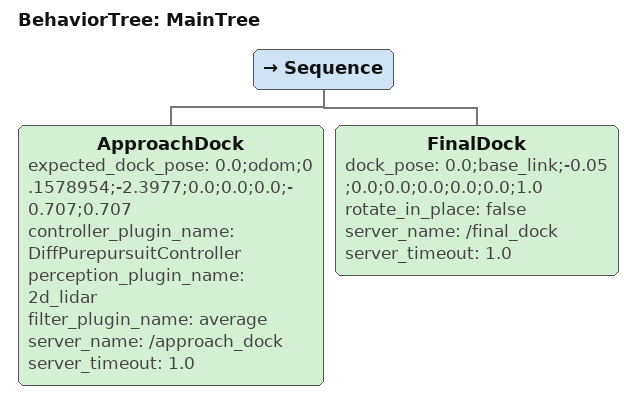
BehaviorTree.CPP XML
<!--
  Auto dock Behavior Tree
-->

<root main_tree_to_execute="MainTree">
  <BehaviorTree ID="MainTree">
    <Sequence>
      <ApproachDock expected_dock_pose="0.0;odom;0.1578954;-2.3977;0.0;0.0;0.0;-0.707;0.707" controller_plugin_name="DiffPurepursuitController" perception_plugin_name="2d_lidar" filter_plugin_name="average" server_name="/approach_dock"  server_timeout="1.0"/> goal_reached="{approach_reached}"/>
      <FinalDock dock_pose="0.0;base_link;-0.05;0.0;0.0;0.0;0.0;0.0;1.0" rotate_in_place="false" server_name="/final_dock"  server_timeout="1.0"/> dock_finished="{dock_finished}"/>
    </Sequence>
  </BehaviorTree>
</root>
